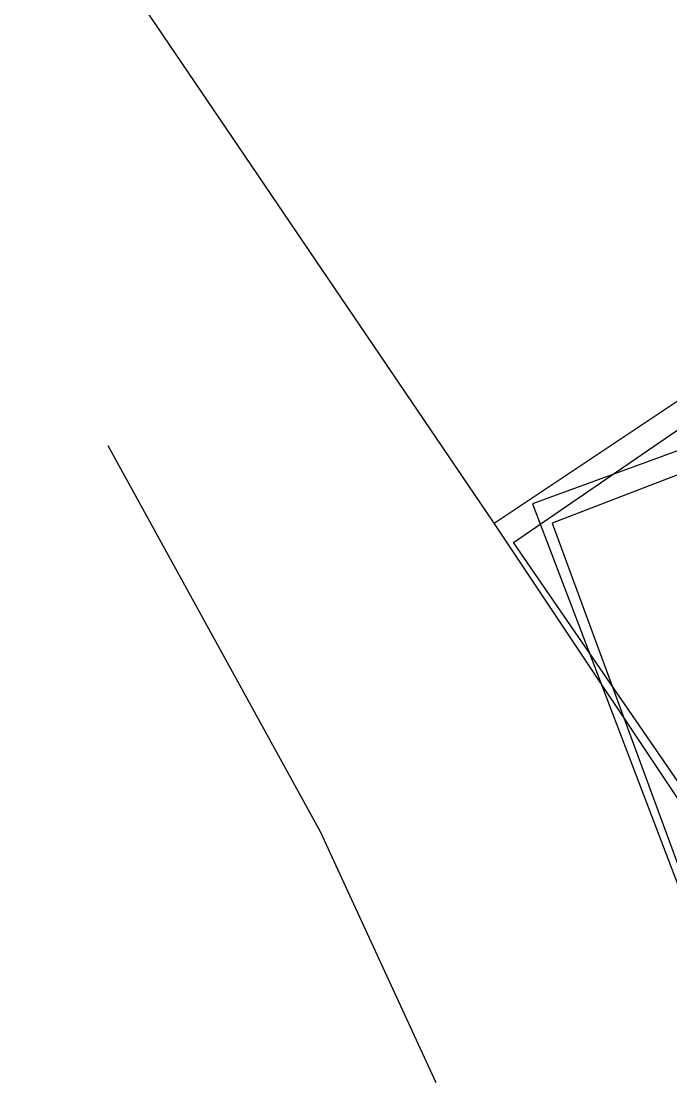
# Model space of a CAD drawing. Header units: feet. Extents: x -84 to 198, y -22 to 181.
# Drawn here: x 121.14 to 121.589, y 52.724 to 53.458 of the extents above; entities that cross this region are included whole.
import ezdxf

# ---------------------------------------------------------------- set-up
doc = ezdxf.new("R2010")
doc.units = ezdxf.units.FT
doc.layers.add('A-LINEA', color=7, linetype='CONTINUOUS')

msp = doc.modelspace()

# ---------------------------------------------------------------- linework, layer by layer
at = {"layer": 'A-LINEA'}
msp.add_line((121.4667, 53.1111), (119.6667, 55.7644), dxfattribs=at)
msp.add_line((121.4667, 53.1111), (119.6667, 55.7644), dxfattribs=at)
for points in [[(121.6267, 52.8711), (121.4667, 53.1111), (121.9467, 53.4311), (122.1067, 53.1911), (121.6267, 52.8711)], [(121.6267, 52.8711), (121.4667, 53.1111), (121.9467, 53.4311), (122.1067, 53.1911), (121.6267, 52.8711)], [(121.6267, 52.8844), (121.48, 53.0978), (121.9467, 53.4178), (122.0933, 53.1911), (121.6267, 52.8844)], [(121.6267, 52.8844), (121.48, 53.0978), (121.9467, 53.4178), (122.0933, 53.1911), (121.6267, 52.8844)], [(121.4933, 53.1244), (121.6, 52.8444), (122.1467, 53.0578), (122.04, 53.3244), (121.4933, 53.1244)], [(121.4933, 53.1244), (121.6, 52.8444), (122.1467, 53.0578), (122.04, 53.3244), (121.4933, 53.1244)], [(121.5067, 53.1111), (121.6, 52.8578), (122.1333, 53.0711), (122.0267, 53.3111), (121.5067, 53.1111)], [(121.5067, 53.1111), (121.6, 52.8578), (122.1333, 53.0711), (122.0267, 53.3111), (121.5067, 53.1111)], [(121.4267, 52.7244), (121.3467, 52.8978), (121.2, 53.1644)], [(121.4267, 52.7244), (121.3467, 52.8978), (121.2, 53.1644)]]:
    msp.add_lwpolyline(points, dxfattribs=at)

doc.saveas('drawing.dxf')
